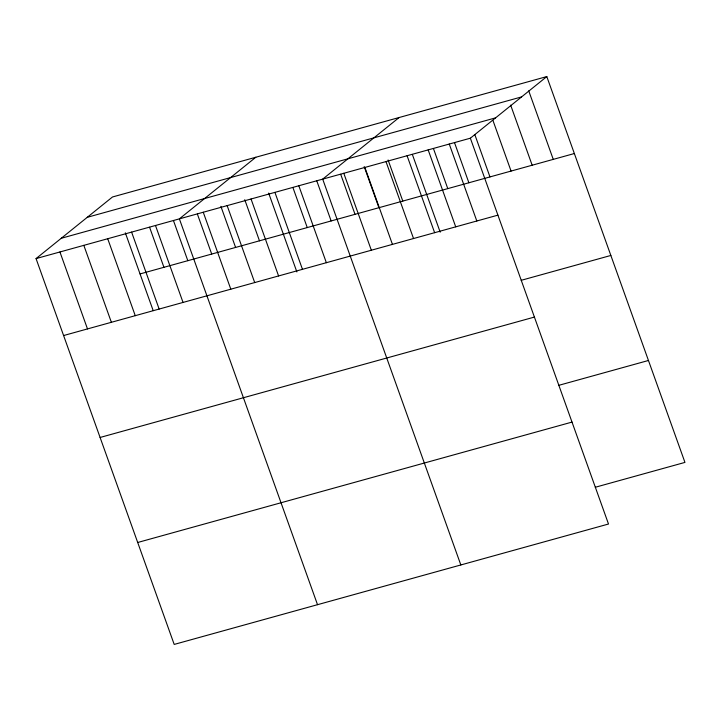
<?xml version="1.0" encoding="UTF-8"?>
<svg xmlns="http://www.w3.org/2000/svg" width="721" height="721" viewBox="0 0 721 721"><rect width="100%" height="100%" fill="white"/><g stroke="black" fill="none" stroke-linecap="round" stroke-linejoin="round"><path stroke-width="1.08" d="M546.806 76.579L470.362 138.198L608.506 524.023L174.194 644.421L36.05 258.596L112.494 196.977L546.806 76.579L684.95 462.404L595.294 487.261M255.82 157.25L179.376 218.86L317.519 604.685M399.137 117.514L322.693 179.132L460.836 564.958M87.268 217.309L521.58 96.911M61.276 238.263L495.588 117.865M36.05 258.596L470.362 138.198M140.045 273.926L574.358 153.528M63.601 335.544L497.914 215.146M521.202 280.316L610.849 255.459M100.102 437.467L534.405 317.078M558.802 385.329L648.458 360.482M137.702 542.489L572.005 422.091M528.727 90.864L553.259 159.377M510.657 105.14L532.17 165.226M492.957 120.479L511.072 171.075M474.878 134.755L489.974 176.924M454.536 142.713L468.884 182.774M449.264 144.047L476.815 220.996M433.447 148.562L447.786 188.623M428.166 149.887L455.717 226.845M412.349 154.411L440.198 232.18M407.077 155.736L434.628 232.685M388.087 159.981L402.805 201.087M385.978 161.585L413.53 238.534M364.88 167.434L392.44 244.383M364.195 166.596L378.922 207.711M343.791 173.283L371.342 250.232M340.691 174.275L355.029 214.335M316.798 180.899L331.146 220.95M298.809 185.748L326.361 262.705M292.915 187.523L307.254 227.575M274.917 192.372L302.469 269.321M268.654 193.084L296.872 271.916M251.034 198.996L278.585 275.945M244.761 199.708L259.479 240.823M227.142 205.62L254.702 282.569M220.878 206.332L235.596 247.438M203.259 212.235L230.81 289.193M197.365 214.011L211.713 254.062M173.482 220.626L187.821 260.687M155.484 225.484L183.035 302.432M149.589 227.25L163.937 267.311M131.601 232.108L159.152 309.057M125.328 232.82L153.185 310.625M107.708 238.723L135.26 315.681M83.825 245.347L111.376 322.296M59.933 251.971L87.493 328.92"/></g></svg>
